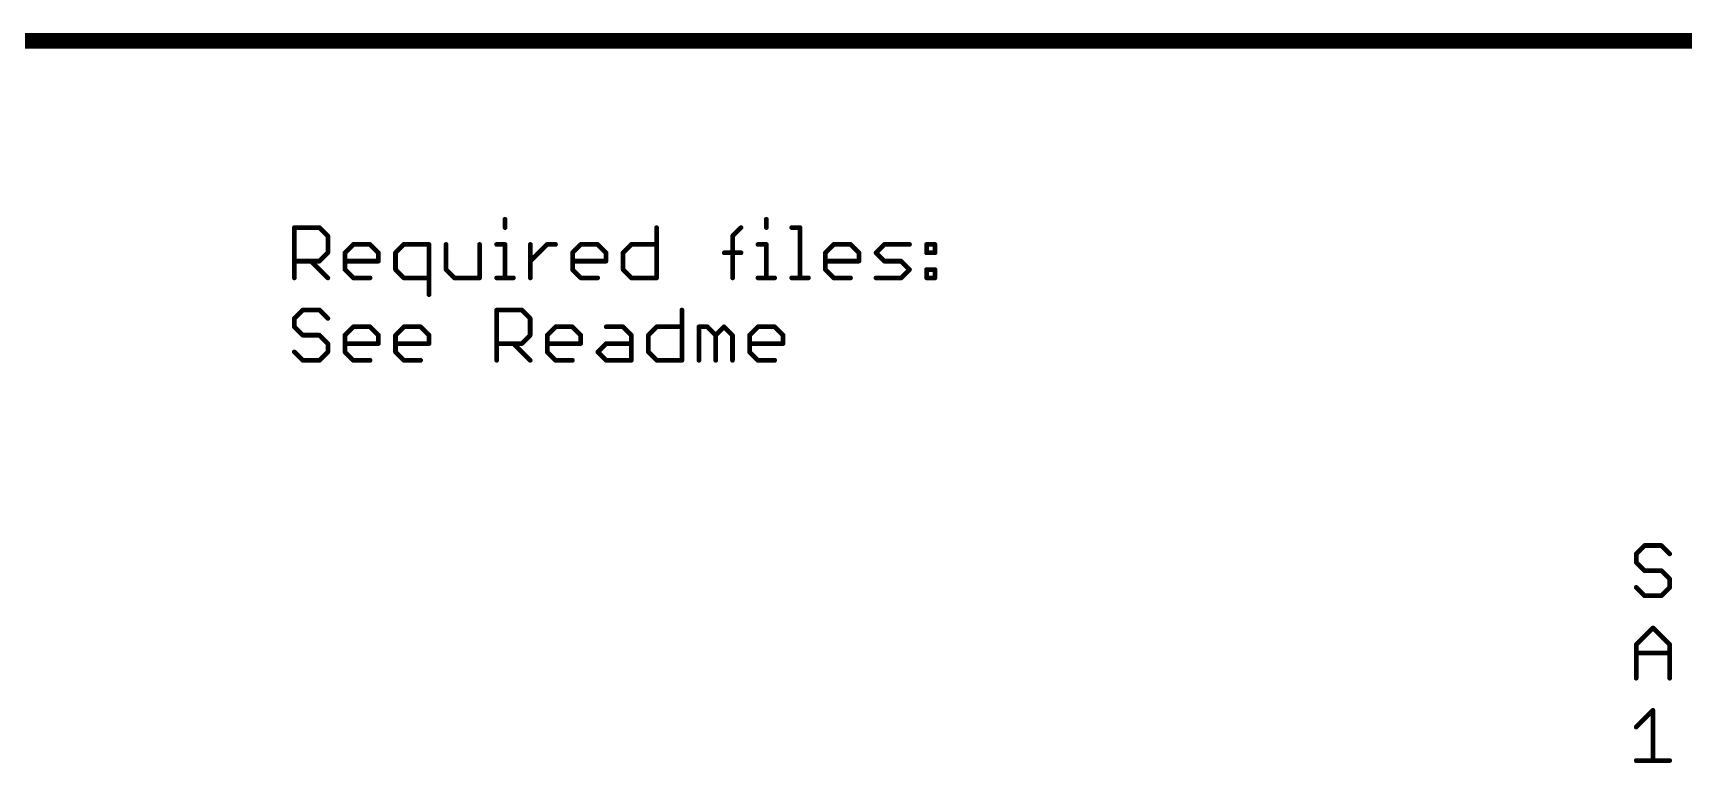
# Model space of a CAD drawing. Extents: x -1.41 to 8.41, y -3.01 to 3.01.
# Drawn here: x -0.24 to 1.864, y 2.08 to 3.01 of the extents above; entities that cross this region are included whole.
import ezdxf

# ---------------------------------------------------------------- set-up
doc = ezdxf.new("R2010")
doc.units = 0
doc.layers.add('52', color=253, linetype='CONTINUOUS')

msp = doc.modelspace()

# ---------------------------------------------------------------- linework, layer by layer
at = {"layer": '52'}
for points, const_width in [([(5.9, 3), (-1.4, 3)], 0.02), ([(0.093, 2.698), (0.093, 2.762055)], 0.006), ([(0.093, 2.762055), (0.125027, 2.762055)], 0.006), ([(0.125027, 2.762055), (0.135703, 2.751379)], 0.006), ([(0.361496, 2.77273), (0.361496, 2.762055)], 0.006), ([(0.55466, 2.762055), (0.55466, 2.698)], 0.006), ([(0.651543, 2.751379), (0.662219, 2.762055)], 0.006), ([(0.694513, 2.77273), (0.694513, 2.762055)], 0.006), ([(0.726807, 2.762055), (0.737483, 2.762055)], 0.006), ([(0.737483, 2.762055), (0.737483, 2.698)], 0.006), ([(0.135703, 2.751379), (0.135703, 2.730027)], 0.006), ([(0.157455, 2.730027), (0.168131, 2.740703)], 0.006), ([(0.168131, 2.740703), (0.189482, 2.740703)], 0.006), ([(0.189482, 2.740703), (0.200158, 2.730027)], 0.006), ([(0.232586, 2.740703), (0.22191, 2.730027)], 0.006), ([(0.264613, 2.740703), (0.232586, 2.740703)], 0.006), ([(0.264613, 2.676648), (0.264613, 2.740703)], 0.006), ([(0.286365, 2.740703), (0.286365, 2.708676)], 0.006), ([(0.329068, 2.698), (0.329068, 2.740703)], 0.006), ([(0.35082, 2.740703), (0.361496, 2.740703)], 0.006), ([(0.361496, 2.740703), (0.361496, 2.698)], 0.006), ([(0.39379, 2.698), (0.39379, 2.740703)], 0.006), ([(0.39379, 2.719352), (0.415141, 2.740703)], 0.006), ([(0.415141, 2.740703), (0.425817, 2.740703)], 0.006), ([(0.447502, 2.730027), (0.458178, 2.740703)], 0.006), ([(0.458178, 2.740703), (0.47953, 2.740703)], 0.006), ([(0.47953, 2.740703), (0.490205, 2.730027)], 0.006), ([(0.511957, 2.730027), (0.522633, 2.740703)], 0.006), ([(0.522633, 2.740703), (0.55466, 2.740703)], 0.006), ([(0.651543, 2.698), (0.651543, 2.751379)], 0.006), ([(0.683837, 2.740703), (0.694513, 2.740703)], 0.006), ([(0.694513, 2.740703), (0.694513, 2.698)], 0.006), ([(0.769777, 2.730027), (0.780453, 2.740703)], 0.006), ([(0.780453, 2.740703), (0.801805, 2.740703)], 0.006), ([(0.801805, 2.740703), (0.81248, 2.730027)], 0.006), ([(0.834232, 2.730027), (0.844908, 2.740703)], 0.006), ([(0.844908, 2.740703), (0.876935, 2.740703)], 0.006), ([(0.898687, 2.740703), (0.909363, 2.740703)], 0.006), ([(0.898687, 2.730027), (0.898687, 2.740703)], 0.006), ([(0.909363, 2.740703), (0.909363, 2.730027)], 0.006), ([(0.125027, 2.719352), (0.093, 2.719352)], 0.006), ([(0.114352, 2.719352), (0.135703, 2.698)], 0.006), ([(0.135703, 2.730027), (0.125027, 2.719352)], 0.006), ([(0.157455, 2.708676), (0.157455, 2.730027)], 0.006), ([(0.200158, 2.719352), (0.157455, 2.719352)], 0.006), ([(0.200158, 2.730027), (0.200158, 2.719352)], 0.006), ([(0.22191, 2.730027), (0.22191, 2.708676)], 0.006), ([(0.447502, 2.708676), (0.447502, 2.730027)], 0.006), ([(0.490205, 2.719352), (0.447502, 2.719352)], 0.006), ([(0.490205, 2.730027), (0.490205, 2.719352)], 0.006), ([(0.511957, 2.708676), (0.511957, 2.730027)], 0.006), ([(0.640867, 2.730027), (0.662219, 2.730027)], 0.006), ([(0.769777, 2.708676), (0.769777, 2.730027)], 0.006), ([(0.81248, 2.719352), (0.769777, 2.719352)], 0.006), ([(0.81248, 2.730027), (0.81248, 2.719352)], 0.006), ([(0.844908, 2.719352), (0.834232, 2.730027)], 0.006), ([(0.866259, 2.719352), (0.844908, 2.719352)], 0.006), ([(0.876935, 2.708676), (0.866259, 2.719352)], 0.006), ([(0.909363, 2.730027), (0.898687, 2.730027)], 0.006), ([(0.168131, 2.698), (0.157455, 2.708676)], 0.006), ([(0.189482, 2.698), (0.168131, 2.698)], 0.006), ([(0.22191, 2.708676), (0.232586, 2.698)], 0.006), ([(0.232586, 2.698), (0.264613, 2.698)], 0.006), ([(0.286365, 2.708676), (0.297041, 2.698)], 0.006), ([(0.297041, 2.698), (0.329068, 2.698)], 0.006), ([(0.35082, 2.698), (0.372171, 2.698)], 0.006), ([(0.458178, 2.698), (0.447502, 2.708676)], 0.006), ([(0.47953, 2.698), (0.458178, 2.698)], 0.006), ([(0.522633, 2.698), (0.511957, 2.708676)], 0.006), ([(0.55466, 2.698), (0.522633, 2.698)], 0.006), ([(0.683837, 2.698), (0.705189, 2.698)], 0.006), ([(0.726807, 2.698), (0.748159, 2.698)], 0.006), ([(0.780453, 2.698), (0.769777, 2.708676)], 0.006), ([(0.801805, 2.698), (0.780453, 2.698)], 0.006), ([(0.834232, 2.698), (0.866259, 2.698)], 0.006), ([(0.866259, 2.698), (0.876935, 2.708676)], 0.006), ([(0.898687, 2.708676), (0.909363, 2.708676)], 0.006), ([(0.898687, 2.698), (0.898687, 2.708676)], 0.006), ([(0.909363, 2.698), (0.898687, 2.698)], 0.006), ([(0.909363, 2.708676), (0.909363, 2.698)], 0.006), ([(0.103676, 2.657055), (0.093, 2.646379)], 0.006), ([(0.125027, 2.657055), (0.103676, 2.657055)], 0.006), ([(0.135703, 2.646379), (0.125027, 2.657055)], 0.006), ([(0.35082, 2.593), (0.35082, 2.657055)], 0.006), ([(0.35082, 2.657055), (0.382847, 2.657055)], 0.006), ([(0.382847, 2.657055), (0.393523, 2.646379)], 0.006), ([(0.586888, 2.657055), (0.586888, 2.593)], 0.006), ([(0.093, 2.646379), (0.093, 2.635703)], 0.006), ([(0.093, 2.635703), (0.103676, 2.625027)], 0.006), ([(0.157455, 2.625027), (0.168131, 2.635703)], 0.006), ([(0.168131, 2.635703), (0.189482, 2.635703)], 0.006), ([(0.189482, 2.635703), (0.200158, 2.625027)], 0.006), ([(0.22191, 2.625027), (0.232586, 2.635703)], 0.006), ([(0.232586, 2.635703), (0.253937, 2.635703)], 0.006), ([(0.253937, 2.635703), (0.264613, 2.625027)], 0.006), ([(0.393523, 2.646379), (0.393523, 2.625027)], 0.006), ([(0.415275, 2.625027), (0.425951, 2.635703)], 0.006), ([(0.425951, 2.635703), (0.447302, 2.635703)], 0.006), ([(0.447302, 2.635703), (0.457978, 2.625027)], 0.006), ([(0.490406, 2.635703), (0.511757, 2.635703)], 0.006), ([(0.511757, 2.635703), (0.522433, 2.625027)], 0.006), ([(0.544185, 2.625027), (0.55486, 2.635703)], 0.006), ([(0.55486, 2.635703), (0.586888, 2.635703)], 0.006), ([(0.60864, 2.593), (0.60864, 2.635703)], 0.006), ([(0.60864, 2.635703), (0.619315, 2.635703)], 0.006), ([(0.619315, 2.635703), (0.629991, 2.625027)], 0.006), ([(0.629991, 2.625027), (0.640667, 2.635703)], 0.006), ([(0.640667, 2.635703), (0.651343, 2.625027)], 0.006), ([(0.673095, 2.625027), (0.68377, 2.635703)], 0.006), ([(0.68377, 2.635703), (0.705122, 2.635703)], 0.006), ([(0.705122, 2.635703), (0.715798, 2.625027)], 0.006), ([(0.103676, 2.625027), (0.125027, 2.625027)], 0.006), ([(0.125027, 2.625027), (0.135703, 2.614352)], 0.006), ([(0.135703, 2.614352), (0.135703, 2.603676)], 0.006), ([(0.157455, 2.603676), (0.157455, 2.625027)], 0.006), ([(0.200158, 2.614352), (0.157455, 2.614352)], 0.006), ([(0.200158, 2.625027), (0.200158, 2.614352)], 0.006), ([(0.22191, 2.603676), (0.22191, 2.625027)], 0.006), ([(0.264613, 2.614352), (0.22191, 2.614352)], 0.006), ([(0.264613, 2.625027), (0.264613, 2.614352)], 0.006), ([(0.382847, 2.614352), (0.35082, 2.614352)], 0.006), ([(0.372171, 2.614352), (0.393523, 2.593)], 0.006), ([(0.393523, 2.625027), (0.382847, 2.614352)], 0.006), ([(0.415275, 2.603676), (0.415275, 2.625027)], 0.006), ([(0.457978, 2.614352), (0.415275, 2.614352)], 0.006), ([(0.457978, 2.625027), (0.457978, 2.614352)], 0.006), ([(0.47973, 2.603676), (0.490406, 2.614352)], 0.006), ([(0.490406, 2.614352), (0.522433, 2.614352)], 0.006), ([(0.522433, 2.625027), (0.522433, 2.593)], 0.006), ([(0.544185, 2.603676), (0.544185, 2.625027)], 0.006), ([(0.629991, 2.625027), (0.629991, 2.593)], 0.006), ([(0.651343, 2.625027), (0.651343, 2.593)], 0.006), ([(0.673095, 2.603676), (0.673095, 2.625027)], 0.006), ([(0.715798, 2.614352), (0.673095, 2.614352)], 0.006), ([(0.715798, 2.625027), (0.715798, 2.614352)], 0.006), ([(0.103676, 2.593), (0.093, 2.603676)], 0.006), ([(0.125027, 2.593), (0.103676, 2.593)], 0.006), ([(0.135703, 2.603676), (0.125027, 2.593)], 0.006), ([(0.168131, 2.593), (0.157455, 2.603676)], 0.006), ([(0.189482, 2.593), (0.168131, 2.593)], 0.006), ([(0.232586, 2.593), (0.22191, 2.603676)], 0.006), ([(0.253937, 2.593), (0.232586, 2.593)], 0.006), ([(0.425951, 2.593), (0.415275, 2.603676)], 0.006), ([(0.447302, 2.593), (0.425951, 2.593)], 0.006), ([(0.490406, 2.593), (0.47973, 2.603676)], 0.006), ([(0.522433, 2.593), (0.490406, 2.593)], 0.006), ([(0.55486, 2.593), (0.544185, 2.603676)], 0.006), ([(0.586888, 2.593), (0.55486, 2.593)], 0.006), ([(0.68377, 2.593), (0.673095, 2.603676)], 0.006), ([(0.705122, 2.593), (0.68377, 2.593)], 0.006), ([(1.813676, 2.357055), (1.803, 2.346379)], 0.006), ([(1.835027, 2.357055), (1.813676, 2.357055)], 0.006), ([(1.845703, 2.346379), (1.835027, 2.357055)], 0.006), ([(1.803, 2.346379), (1.803, 2.335703)], 0.006), ([(1.803, 2.335703), (1.813676, 2.325027)], 0.006), ([(1.813676, 2.325027), (1.835027, 2.325027)], 0.006), ([(1.835027, 2.325027), (1.845703, 2.314352)], 0.006), ([(1.845703, 2.314352), (1.845703, 2.303676)], 0.006), ([(1.813676, 2.293), (1.803, 2.303676)], 0.006), ([(1.835027, 2.293), (1.813676, 2.293)], 0.006), ([(1.845703, 2.303676), (1.835027, 2.293)], 0.006), ([(1.803, 2.230703), (1.824352, 2.252055)], 0.006), ([(1.824352, 2.252055), (1.845703, 2.230703)], 0.006), ([(1.803, 2.188), (1.803, 2.230703)], 0.006), ([(1.845703, 2.230703), (1.845703, 2.188)], 0.006), ([(1.803, 2.220027), (1.845703, 2.220027)], 0.006), ([(1.803, 2.125703), (1.824352, 2.147055)], 0.006), ([(1.824352, 2.147055), (1.824352, 2.083)], 0.006), ([(1.803, 2.083), (1.845703, 2.083)], 0.006)]:
    msp.add_lwpolyline(points, dxfattribs=dict(at, const_width=const_width))
at = {"layer": '52', "const_width": 0.003}
for points in [[(0.0945, 2.762055, 1), (0.0915, 2.762055)], [(0.093, 2.763555, 1), (0.093, 2.760555)], [(0.126088, 2.763115, 1), (0.123967, 2.760994)], [(0.125027, 2.760555, 1), (0.125027, 2.763555)], [(0.362996, 2.77273, 1), (0.359996, 2.77273)], [(0.359996, 2.762055, 1), (0.362996, 2.762055)], [(0.55616, 2.762055, 1), (0.55316, 2.762055)], [(0.663279, 2.760994, 1), (0.661158, 2.763115)], [(0.696013, 2.77273, 1), (0.693013, 2.77273)], [(0.693013, 2.762055, 1), (0.696013, 2.762055)], [(0.726807, 2.763555, 1), (0.726807, 2.760555)], [(0.738983, 2.762055, 1), (0.735983, 2.762055)], [(0.737483, 2.760555, 1), (0.737483, 2.763555)], [(0.137203, 2.751379, 1), (0.134203, 2.751379)], [(0.134642, 2.750318, 1), (0.136764, 2.75244)], [(0.168131, 2.742203, 1), (0.168131, 2.739203)], [(0.169191, 2.739642, 1), (0.16707, 2.741764)], [(0.190543, 2.741764, 1), (0.188422, 2.739642)], [(0.189482, 2.739203, 1), (0.189482, 2.742203)], [(0.232586, 2.742203, 1), (0.232586, 2.739203)], [(0.233646, 2.739642, 1), (0.231525, 2.741764)], [(0.266113, 2.740703, 1), (0.263113, 2.740703)], [(0.264613, 2.739203, 1), (0.264613, 2.742203)], [(0.287865, 2.740703, 1), (0.284865, 2.740703)], [(0.330568, 2.740703, 1), (0.327568, 2.740703)], [(0.35082, 2.742203, 1), (0.35082, 2.739203)], [(0.362996, 2.740703, 1), (0.359996, 2.740703)], [(0.361496, 2.739203, 1), (0.361496, 2.742203)], [(0.39529, 2.740703, 1), (0.39229, 2.740703)], [(0.415141, 2.742203, 1), (0.415141, 2.739203)], [(0.416202, 2.739642, 1), (0.414081, 2.741764)], [(0.425817, 2.739203, 1), (0.425817, 2.742203)], [(0.458178, 2.742203, 1), (0.458178, 2.739203)], [(0.459239, 2.739642, 1), (0.457117, 2.741764)], [(0.48059, 2.741764, 1), (0.478469, 2.739642)], [(0.47953, 2.739203, 1), (0.47953, 2.742203)], [(0.522633, 2.742203, 1), (0.522633, 2.739203)], [(0.523694, 2.739642, 1), (0.521572, 2.741764)], [(0.55466, 2.739203, 1), (0.55466, 2.742203)], [(0.653043, 2.751379, 1), (0.650043, 2.751379)], [(0.650482, 2.75244, 1), (0.652604, 2.750318)], [(0.683837, 2.742203, 1), (0.683837, 2.739203)], [(0.696013, 2.740703, 1), (0.693013, 2.740703)], [(0.694513, 2.739203, 1), (0.694513, 2.742203)], [(0.780453, 2.742203, 1), (0.780453, 2.739203)], [(0.781514, 2.739642, 1), (0.779392, 2.741764)], [(0.802865, 2.741764, 1), (0.800744, 2.739642)], [(0.801805, 2.739203, 1), (0.801805, 2.742203)], [(0.844908, 2.742203, 1), (0.844908, 2.739203)], [(0.845969, 2.739642, 1), (0.843847, 2.741764)], [(0.876935, 2.739203, 1), (0.876935, 2.742203)], [(0.898687, 2.742203, 1), (0.898687, 2.739203)], [(0.900187, 2.740703, 1), (0.897187, 2.740703)], [(0.910863, 2.740703, 1), (0.907863, 2.740703)], [(0.909363, 2.739203, 1), (0.909363, 2.742203)], [(0.093, 2.720852, 1), (0.093, 2.717852)], [(0.115412, 2.720412, 1), (0.113291, 2.718291)], [(0.123967, 2.720412, 1), (0.126088, 2.718291)], [(0.125027, 2.717852, 1), (0.125027, 2.720852)], [(0.134203, 2.730027, 1), (0.137203, 2.730027)], [(0.136764, 2.728967, 1), (0.134642, 2.731088)], [(0.158955, 2.730027, 1), (0.155955, 2.730027)], [(0.156394, 2.731088, 1), (0.158516, 2.728967)], [(0.157455, 2.720852, 1), (0.157455, 2.717852)], [(0.201658, 2.730027, 1), (0.198658, 2.730027)], [(0.198658, 2.719352, 1), (0.201658, 2.719352)], [(0.199097, 2.728967, 1), (0.201219, 2.731088)], [(0.200158, 2.717852, 1), (0.200158, 2.720852)], [(0.22341, 2.730027, 1), (0.22041, 2.730027)], [(0.220849, 2.731088, 1), (0.222971, 2.728967)], [(0.392729, 2.720412, 1), (0.394851, 2.718291)], [(0.449002, 2.730027, 1), (0.446002, 2.730027)], [(0.447502, 2.720852, 1), (0.447502, 2.717852)], [(0.446442, 2.731088, 1), (0.448563, 2.728967)], [(0.491705, 2.730027, 1), (0.488705, 2.730027)], [(0.488705, 2.719352, 1), (0.491705, 2.719352)], [(0.489145, 2.728967, 1), (0.491266, 2.731088)], [(0.490205, 2.717852, 1), (0.490205, 2.720852)], [(0.513457, 2.730027, 1), (0.510457, 2.730027)], [(0.510897, 2.731088, 1), (0.513018, 2.728967)], [(0.640867, 2.731527, 1), (0.640867, 2.728527)], [(0.662219, 2.728527, 1), (0.662219, 2.731527)], [(0.771277, 2.730027, 1), (0.768277, 2.730027)], [(0.769777, 2.720852, 1), (0.769777, 2.717852)], [(0.768717, 2.731088, 1), (0.770838, 2.728967)], [(0.81398, 2.730027, 1), (0.81098, 2.730027)], [(0.81098, 2.719352, 1), (0.81398, 2.719352)], [(0.81142, 2.728967, 1), (0.813541, 2.731088)], [(0.81248, 2.717852, 1), (0.81248, 2.720852)], [(0.835293, 2.731088, 1), (0.833171, 2.728967)], [(0.833171, 2.731088, 1), (0.835293, 2.728967)], [(0.844908, 2.720852, 1), (0.844908, 2.717852)], [(0.843847, 2.718291, 1), (0.845969, 2.720412)], [(0.86732, 2.720412, 1), (0.865199, 2.718291)], [(0.866259, 2.717852, 1), (0.866259, 2.720852)], [(0.898687, 2.731527, 1), (0.898687, 2.728527)], [(0.897187, 2.730027, 1), (0.900187, 2.730027)], [(0.907863, 2.730027, 1), (0.910863, 2.730027)], [(0.909363, 2.728527, 1), (0.909363, 2.731527)], [(0.0915, 2.698, 1), (0.0945, 2.698)], [(0.134642, 2.696939, 1), (0.136764, 2.699061)], [(0.158516, 2.709736, 1), (0.156394, 2.707615)], [(0.155955, 2.708676, 1), (0.158955, 2.708676)], [(0.168131, 2.6995, 1), (0.168131, 2.6965)], [(0.16707, 2.696939, 1), (0.169191, 2.699061)], [(0.189482, 2.6965, 1), (0.189482, 2.6995)], [(0.222971, 2.709736, 1), (0.220849, 2.707615)], [(0.22041, 2.708676, 1), (0.22341, 2.708676)], [(0.232586, 2.6995, 1), (0.232586, 2.6965)], [(0.231525, 2.696939, 1), (0.233646, 2.699061)], [(0.264613, 2.6965, 1), (0.264613, 2.6995)], [(0.287426, 2.709736, 1), (0.285304, 2.707615)], [(0.284865, 2.708676, 1), (0.287865, 2.708676)], [(0.297041, 2.6995, 1), (0.297041, 2.6965)], [(0.29598, 2.696939, 1), (0.298101, 2.699061)], [(0.327568, 2.698, 1), (0.330568, 2.698)], [(0.329068, 2.6965, 1), (0.329068, 2.6995)], [(0.35082, 2.6995, 1), (0.35082, 2.6965)], [(0.359996, 2.698, 1), (0.362996, 2.698)], [(0.372171, 2.6965, 1), (0.372171, 2.6995)], [(0.39229, 2.698, 1), (0.39529, 2.698)], [(0.446002, 2.708676, 1), (0.449002, 2.708676)], [(0.448563, 2.709736, 1), (0.446442, 2.707615)], [(0.458178, 2.6995, 1), (0.458178, 2.6965)], [(0.457117, 2.696939, 1), (0.459239, 2.699061)], [(0.47953, 2.6965, 1), (0.47953, 2.6995)], [(0.510457, 2.708676, 1), (0.513457, 2.708676)], [(0.513018, 2.709736, 1), (0.510897, 2.707615)], [(0.522633, 2.6995, 1), (0.522633, 2.6965)], [(0.521572, 2.696939, 1), (0.523694, 2.699061)], [(0.55316, 2.698, 1), (0.55616, 2.698)], [(0.55466, 2.6965, 1), (0.55466, 2.6995)], [(0.650043, 2.698, 1), (0.653043, 2.698)], [(0.683837, 2.6995, 1), (0.683837, 2.6965)], [(0.693013, 2.698, 1), (0.696013, 2.698)], [(0.705189, 2.6965, 1), (0.705189, 2.6995)], [(0.726807, 2.6995, 1), (0.726807, 2.6965)], [(0.735983, 2.698, 1), (0.738983, 2.698)], [(0.748159, 2.6965, 1), (0.748159, 2.6995)], [(0.768277, 2.708676, 1), (0.771277, 2.708676)], [(0.770838, 2.709736, 1), (0.768717, 2.707615)], [(0.780453, 2.6995, 1), (0.780453, 2.6965)], [(0.779392, 2.696939, 1), (0.781514, 2.699061)], [(0.801805, 2.6965, 1), (0.801805, 2.6995)], [(0.834232, 2.6995, 1), (0.834232, 2.6965)], [(0.865199, 2.699061, 1), (0.86732, 2.696939)], [(0.866259, 2.6965, 1), (0.866259, 2.6995)], [(0.877996, 2.707615, 1), (0.875875, 2.709736)], [(0.875875, 2.707615, 1), (0.877996, 2.709736)], [(0.898687, 2.710176, 1), (0.898687, 2.707176)], [(0.900187, 2.708676, 1), (0.897187, 2.708676)], [(0.898687, 2.6995, 1), (0.898687, 2.6965)], [(0.897187, 2.698, 1), (0.900187, 2.698)], [(0.910863, 2.708676, 1), (0.907863, 2.708676)], [(0.907863, 2.698, 1), (0.910863, 2.698)], [(0.909363, 2.707176, 1), (0.909363, 2.710176)], [(0.909363, 2.6965, 1), (0.909363, 2.6995)], [(0.263113, 2.676648, 1), (0.266113, 2.676648)], [(0.103676, 2.658555, 1), (0.103676, 2.655555)], [(0.104736, 2.655994, 1), (0.102615, 2.658115)], [(0.126088, 2.658115, 1), (0.123967, 2.655994)], [(0.125027, 2.655555, 1), (0.125027, 2.658555)], [(0.35232, 2.657055, 1), (0.34932, 2.657055)], [(0.35082, 2.658555, 1), (0.35082, 2.655555)], [(0.383908, 2.658115, 1), (0.381787, 2.655994)], [(0.382847, 2.655555, 1), (0.382847, 2.658555)], [(0.588388, 2.657055, 1), (0.585388, 2.657055)], [(0.0945, 2.646379, 1), (0.0915, 2.646379)], [(0.091939, 2.64744, 1), (0.094061, 2.645318)], [(0.094061, 2.636764, 1), (0.091939, 2.634642)], [(0.0915, 2.635703, 1), (0.0945, 2.635703)], [(0.134642, 2.645318, 1), (0.136764, 2.64744)], [(0.168131, 2.637203, 1), (0.168131, 2.634203)], [(0.169191, 2.634642, 1), (0.16707, 2.636764)], [(0.190543, 2.636764, 1), (0.188422, 2.634642)], [(0.189482, 2.634203, 1), (0.189482, 2.637203)], [(0.232586, 2.637203, 1), (0.232586, 2.634203)], [(0.233646, 2.634642, 1), (0.231525, 2.636764)], [(0.254998, 2.636764, 1), (0.252877, 2.634642)], [(0.253937, 2.634203, 1), (0.253937, 2.637203)], [(0.395023, 2.646379, 1), (0.392023, 2.646379)], [(0.392462, 2.645318, 1), (0.394584, 2.64744)], [(0.425951, 2.637203, 1), (0.425951, 2.634203)], [(0.427011, 2.634642, 1), (0.42489, 2.636764)], [(0.448363, 2.636764, 1), (0.446242, 2.634642)], [(0.447302, 2.634203, 1), (0.447302, 2.637203)], [(0.490406, 2.637203, 1), (0.490406, 2.634203)], [(0.512818, 2.636764, 1), (0.510696, 2.634642)], [(0.511757, 2.634203, 1), (0.511757, 2.637203)], [(0.55486, 2.637203, 1), (0.55486, 2.634203)], [(0.555921, 2.634642, 1), (0.5538, 2.636764)], [(0.586888, 2.634203, 1), (0.586888, 2.637203)], [(0.61014, 2.635703, 1), (0.60714, 2.635703)], [(0.60864, 2.637203, 1), (0.60864, 2.634203)], [(0.620376, 2.636764, 1), (0.618255, 2.634642)], [(0.619315, 2.634203, 1), (0.619315, 2.637203)], [(0.641728, 2.636764, 1), (0.639606, 2.634642)], [(0.641728, 2.634642, 1), (0.639606, 2.636764)], [(0.68377, 2.637203, 1), (0.68377, 2.634203)], [(0.684831, 2.634642, 1), (0.68271, 2.636764)], [(0.706183, 2.636764, 1), (0.704061, 2.634642)], [(0.705122, 2.634203, 1), (0.705122, 2.637203)], [(0.103676, 2.626527, 1), (0.103676, 2.623527)], [(0.102615, 2.623967, 1), (0.104736, 2.626088)], [(0.126088, 2.626088, 1), (0.123967, 2.623967)], [(0.125027, 2.623527, 1), (0.125027, 2.626527)], [(0.137203, 2.614352, 1), (0.134203, 2.614352)], [(0.134642, 2.613291, 1), (0.136764, 2.615412)], [(0.158955, 2.625027, 1), (0.155955, 2.625027)], [(0.156394, 2.626088, 1), (0.158516, 2.623967)], [(0.157455, 2.615852, 1), (0.157455, 2.612852)], [(0.201658, 2.625027, 1), (0.198658, 2.625027)], [(0.198658, 2.614352, 1), (0.201658, 2.614352)], [(0.199097, 2.623967, 1), (0.201219, 2.626088)], [(0.200158, 2.612852, 1), (0.200158, 2.615852)], [(0.22341, 2.625027, 1), (0.22041, 2.625027)], [(0.220849, 2.626088, 1), (0.222971, 2.623967)], [(0.22191, 2.615852, 1), (0.22191, 2.612852)], [(0.266113, 2.625027, 1), (0.263113, 2.625027)], [(0.263113, 2.614352, 1), (0.266113, 2.614352)], [(0.263552, 2.623967, 1), (0.265674, 2.626088)], [(0.264613, 2.612852, 1), (0.264613, 2.615852)], [(0.35082, 2.615852, 1), (0.35082, 2.612852)], [(0.373232, 2.615412, 1), (0.371111, 2.613291)], [(0.381787, 2.615412, 1), (0.383908, 2.613291)], [(0.382847, 2.612852, 1), (0.382847, 2.615852)], [(0.392023, 2.625027, 1), (0.395023, 2.625027)], [(0.394584, 2.623967, 1), (0.392462, 2.626088)], [(0.416775, 2.625027, 1), (0.413775, 2.625027)], [(0.414214, 2.626088, 1), (0.416336, 2.623967)], [(0.415275, 2.615852, 1), (0.415275, 2.612852)], [(0.459478, 2.625027, 1), (0.456478, 2.625027)], [(0.456478, 2.614352, 1), (0.459478, 2.614352)], [(0.456917, 2.623967, 1), (0.459039, 2.626088)], [(0.457978, 2.612852, 1), (0.457978, 2.615852)], [(0.490406, 2.615852, 1), (0.490406, 2.612852)], [(0.491466, 2.613291, 1), (0.489345, 2.615412)], [(0.523933, 2.625027, 1), (0.520933, 2.625027)], [(0.521372, 2.623967, 1), (0.523494, 2.626088)], [(0.522433, 2.612852, 1), (0.522433, 2.615852)], [(0.545685, 2.625027, 1), (0.542685, 2.625027)], [(0.543124, 2.626088, 1), (0.545245, 2.623967)], [(0.631491, 2.625027, 1), (0.628491, 2.625027)], [(0.628931, 2.626088, 1), (0.631052, 2.623967)], [(0.628931, 2.623967, 1), (0.631052, 2.626088)], [(0.652843, 2.625027, 1), (0.649843, 2.625027)], [(0.650282, 2.623967, 1), (0.652404, 2.626088)], [(0.674595, 2.625027, 1), (0.671595, 2.625027)], [(0.672034, 2.626088, 1), (0.674155, 2.623967)], [(0.673095, 2.615852, 1), (0.673095, 2.612852)], [(0.717298, 2.625027, 1), (0.714298, 2.625027)], [(0.714298, 2.614352, 1), (0.717298, 2.614352)], [(0.714737, 2.623967, 1), (0.716859, 2.626088)], [(0.715798, 2.612852, 1), (0.715798, 2.615852)], [(0.094061, 2.604736, 1), (0.091939, 2.602615)], [(0.103676, 2.5945, 1), (0.103676, 2.5915)], [(0.102615, 2.591939, 1), (0.104736, 2.594061)], [(0.123967, 2.594061, 1), (0.126088, 2.591939)], [(0.125027, 2.5915, 1), (0.125027, 2.5945)], [(0.134203, 2.603676, 1), (0.137203, 2.603676)], [(0.136764, 2.602615, 1), (0.134642, 2.604736)], [(0.158516, 2.604736, 1), (0.156394, 2.602615)], [(0.155955, 2.603676, 1), (0.158955, 2.603676)], [(0.168131, 2.5945, 1), (0.168131, 2.5915)], [(0.16707, 2.591939, 1), (0.169191, 2.594061)], [(0.189482, 2.5915, 1), (0.189482, 2.5945)], [(0.222971, 2.604736, 1), (0.220849, 2.602615)], [(0.22041, 2.603676, 1), (0.22341, 2.603676)], [(0.232586, 2.5945, 1), (0.232586, 2.5915)], [(0.231525, 2.591939, 1), (0.233646, 2.594061)], [(0.253937, 2.5915, 1), (0.253937, 2.5945)], [(0.34932, 2.593, 1), (0.35232, 2.593)], [(0.392462, 2.591939, 1), (0.394584, 2.594061)], [(0.416336, 2.604736, 1), (0.414214, 2.602615)], [(0.413775, 2.603676, 1), (0.416775, 2.603676)], [(0.425951, 2.5945, 1), (0.425951, 2.5915)], [(0.42489, 2.591939, 1), (0.427011, 2.594061)], [(0.447302, 2.5915, 1), (0.447302, 2.5945)], [(0.48079, 2.604736, 1), (0.478669, 2.602615)], [(0.478669, 2.604736, 1), (0.48079, 2.602615)], [(0.490406, 2.5945, 1), (0.490406, 2.5915)], [(0.489345, 2.591939, 1), (0.491466, 2.594061)], [(0.520933, 2.593, 1), (0.523933, 2.593)], [(0.522433, 2.5915, 1), (0.522433, 2.5945)], [(0.545245, 2.604736, 1), (0.543124, 2.602615)], [(0.542685, 2.603676, 1), (0.545685, 2.603676)], [(0.55486, 2.5945, 1), (0.55486, 2.5915)], [(0.5538, 2.591939, 1), (0.555921, 2.594061)], [(0.585388, 2.593, 1), (0.588388, 2.593)], [(0.586888, 2.5915, 1), (0.586888, 2.5945)], [(0.60714, 2.593, 1), (0.61014, 2.593)], [(0.628491, 2.593, 1), (0.631491, 2.593)], [(0.649843, 2.593, 1), (0.652843, 2.593)], [(0.674155, 2.604736, 1), (0.672034, 2.602615)], [(0.671595, 2.603676, 1), (0.674595, 2.603676)], [(0.68377, 2.5945, 1), (0.68377, 2.5915)], [(0.68271, 2.591939, 1), (0.684831, 2.594061)], [(0.705122, 2.5915, 1), (0.705122, 2.5945)], [(1.813676, 2.358555, 1), (1.813676, 2.355555)], [(1.814736, 2.355994, 1), (1.812615, 2.358115)], [(1.836088, 2.358115, 1), (1.833967, 2.355994)], [(1.835027, 2.355555, 1), (1.835027, 2.358555)], [(1.8045, 2.346379, 1), (1.8015, 2.346379)], [(1.801939, 2.34744, 1), (1.804061, 2.345318)], [(1.804061, 2.336764, 1), (1.801939, 2.334642)], [(1.8015, 2.335703, 1), (1.8045, 2.335703)], [(1.844642, 2.345318, 1), (1.846764, 2.34744)], [(1.813676, 2.326527, 1), (1.813676, 2.323527)], [(1.812615, 2.323967, 1), (1.814736, 2.326088)], [(1.836088, 2.326088, 1), (1.833967, 2.323967)], [(1.835027, 2.323527, 1), (1.835027, 2.326527)], [(1.847203, 2.314352, 1), (1.844203, 2.314352)], [(1.844642, 2.313291, 1), (1.846764, 2.315412)], [(1.804061, 2.304736, 1), (1.801939, 2.302615)], [(1.813676, 2.2945, 1), (1.813676, 2.2915)], [(1.812615, 2.291939, 1), (1.814736, 2.294061)], [(1.833967, 2.294061, 1), (1.836088, 2.291939)], [(1.835027, 2.2915, 1), (1.835027, 2.2945)], [(1.844203, 2.303676, 1), (1.847203, 2.303676)], [(1.846764, 2.302615, 1), (1.844642, 2.304736)], [(1.825412, 2.253115, 1), (1.823291, 2.250994)], [(1.825412, 2.250994, 1), (1.823291, 2.253115)], [(1.8045, 2.230703, 1), (1.8015, 2.230703)], [(1.801939, 2.231764, 1), (1.804061, 2.229642)], [(1.847203, 2.230703, 1), (1.844203, 2.230703)], [(1.844642, 2.229642, 1), (1.846764, 2.231764)], [(1.803, 2.221527, 1), (1.803, 2.218527)], [(1.845703, 2.218527, 1), (1.845703, 2.221527)], [(1.8015, 2.188, 1), (1.8045, 2.188)], [(1.844203, 2.188, 1), (1.847203, 2.188)], [(1.825852, 2.147055, 1), (1.822852, 2.147055)], [(1.825412, 2.145994, 1), (1.823291, 2.148115)], [(1.801939, 2.126764, 1), (1.804061, 2.124642)], [(1.803, 2.0845, 1), (1.803, 2.0815)], [(1.822852, 2.083, 1), (1.825852, 2.083)], [(1.845703, 2.0815, 1), (1.845703, 2.0845)]]:
    msp.add_lwpolyline(points, format="xyb", dxfattribs=at)

doc.saveas('drawing.dxf')
